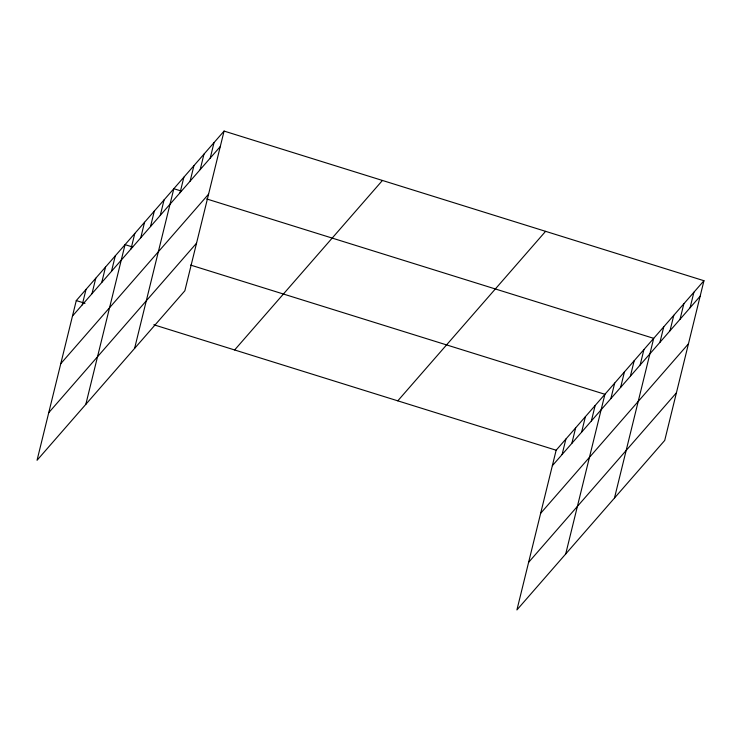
<?xml version="1.0" encoding="UTF-8"?>
<svg xmlns="http://www.w3.org/2000/svg" width="741" height="741" viewBox="0 0 741 741"><rect width="100%" height="100%" fill="white"/><g stroke="black" fill="none" stroke-linecap="round" stroke-linejoin="round"><path stroke-width="1.11" d="M224.078 131.074L76.277 300.577L37.05 460.281L184.852 290.778L224.078 131.074L703.95 280.719L664.723 440.423L516.922 609.926L556.148 450.222L703.95 280.719M82.223 304.884L86.03 289.398M91.977 293.705L95.784 278.208M101.739 282.516L105.537 267.019M111.493 271.326L115.3 255.83M85.826 404.345L125.053 244.641L132.695 247.031M131 248.948L134.806 233.461M140.753 237.768L144.56 222.272M150.506 226.579L154.313 211.083M160.269 215.39L164.076 199.894M134.603 348.409L173.829 188.705L181.471 191.095M180.072 192.679L183.879 177.182M190.122 181.147L193.929 165.651M200.172 169.624L203.979 154.128M210.222 158.102L214.029 142.605M562.095 454.529L565.902 439.033M571.848 443.35L575.655 427.853M581.602 432.16L585.409 416.664M591.364 420.971L595.162 405.475M565.698 553.99L604.925 394.286L190.576 265.074M610.871 398.593L614.678 383.097M620.625 387.404L624.431 371.917M630.378 376.224L634.185 360.728M640.131 365.035L643.938 349.539M614.474 498.054L653.701 338.35L206.591 198.921M659.944 342.323L663.751 326.827M669.994 330.792L673.801 315.296M680.043 319.269L683.85 303.773M690.093 307.737L693.9 292.241M72.47 316.074L220.272 146.57M60.781 363.664L208.582 194.161M48.739 412.691L196.541 243.187M234.638 349.965L382.439 180.461M397.787 400.844L545.589 231.34M552.341 465.719L700.143 296.215M540.652 513.309L688.454 343.805M528.611 562.336L676.413 392.832M76.277 300.577L85.011 303.31M153.813 324.762L556.148 450.222"/></g></svg>
